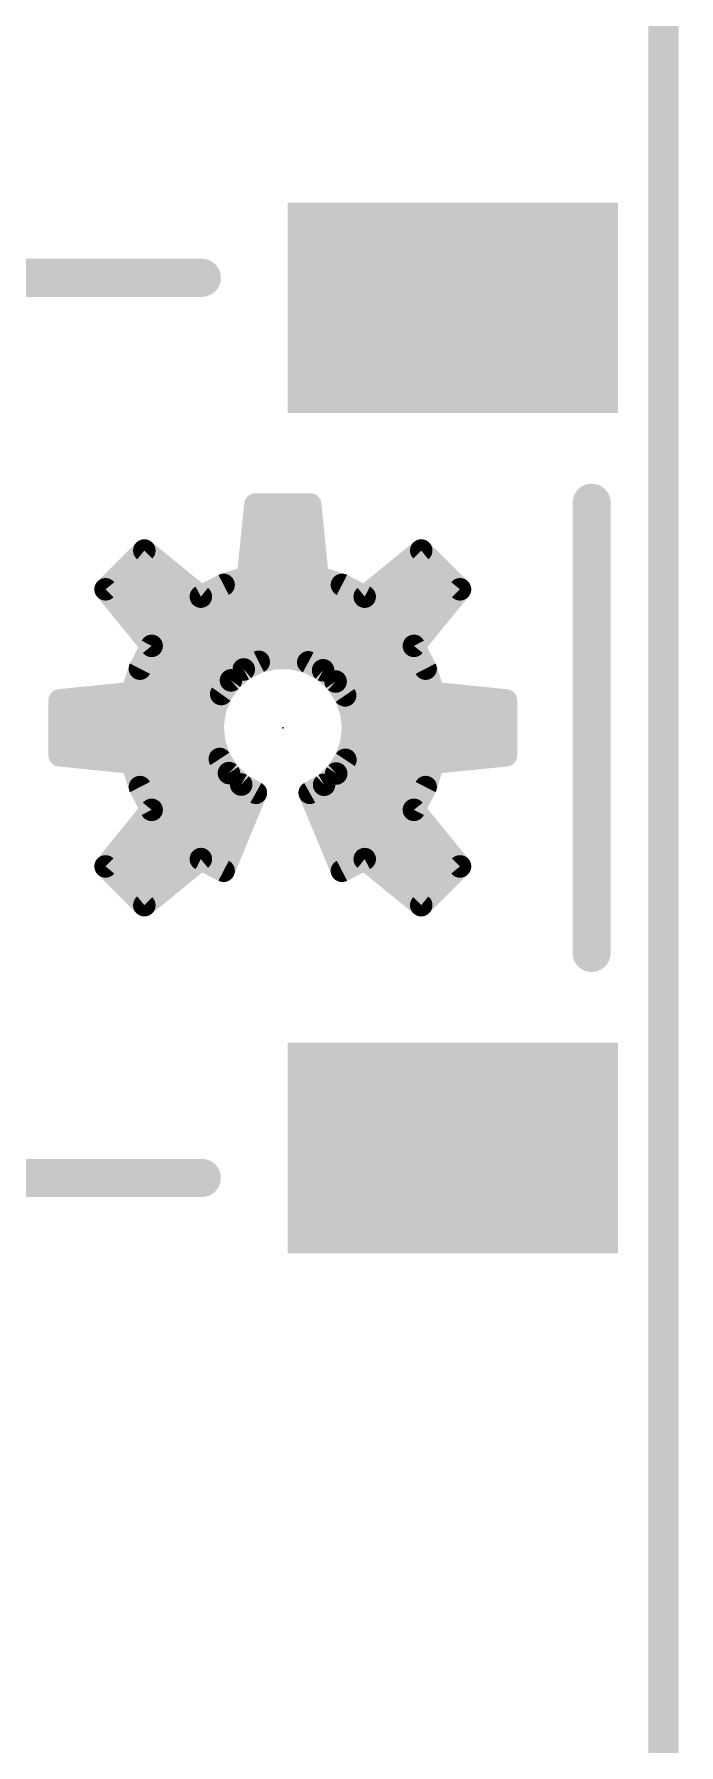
# Model space of a CAD drawing. Extents: x -34 to 73, y -25 to 33.
# Drawn here: x 21.2 to 25.5, y 5.92 to 17.32 of the extents above; entities that cross this region are included whole.
import ezdxf

# ---------------------------------------------------------------- set-up
doc = ezdxf.new("R2010")
doc.units = 0
for name, color, linetype in [('16', 132, 'CONTINUOUS'), ('20', 53, 'CONTINUOUS'), ('21', 41, 'CONTINUOUS'), ('22', 40, 'CONTINUOUS'), ('24', 53, 'CONTINUOUS'), ('29', 253, 'CONTINUOUS'), ('31', 253, 'CONTINUOUS')]:
    doc.layers.add(name, color=color, linetype=linetype)

# ---------------------------------------------------------------- blocks, each defined once
blk = doc.blocks.new('RECT')
blk.add_solid([(-0.5, -0.5), (0.5, -0.5), (-0.5, 0.5), (0.5, 0.5)])

msp = doc.modelspace()

# ---------------------------------------------------------------- linework, layer by layer
at = {"layer": '16', "const_width": 0.2032}
msp.add_lwpolyline([(25.4, 25.4), (25.4, 0)], dxfattribs=at)
at = {"layer": '20', "const_width": 0.2032}
msp.add_lwpolyline([(25.4, 25.4), (25.4, 0)], dxfattribs=at)
at = {"layer": '21', "const_width": 0.254}
for points in [[(20.67, 15.7), (22.32, 15.7)], [(24.92, 11.2), (24.92, 14.2)], [(22.32, 9.7), (20.67, 9.7)]]:
    msp.add_lwpolyline(points, dxfattribs=at)
at = {"layer": '21', "const_width": 0.127}
for points in [[(22.32, 15.6365, 1), (22.32, 15.7635)], [(24.9835, 14.2, 1), (24.8565, 14.2)], [(24.8565, 11.2, 1), (24.9835, 11.2)], [(22.32, 9.6365, 1), (22.32, 9.7635)]]:
    msp.add_lwpolyline(points, format="xyb", dxfattribs=at)
at = {"layer": '22', "const_width": 0.15}
for points in [[(22.628, 13.7049), (22.6772, 14.1888)], [(22.6772, 14.1888), (23.0428, 14.1888)], [(23.0428, 14.1888), (23.092, 13.7049)], [(22.6682, 14.1), (23.0518, 14.1)], [(22.6529, 13.95), (23.0671, 13.95)], [(21.678, 13.6235), (21.9365, 13.882)], [(21.9365, 13.882), (22.3135, 13.5746)], [(23.4065, 13.5746), (23.7835, 13.882)], [(23.7835, 13.882), (24.042, 13.6235)], [(21.8545, 13.8), (22.0371, 13.8)], [(22.6377, 13.8), (23.0823, 13.8)], [(23.6829, 13.8), (23.8655, 13.8)], [(21.9854, 13.2465), (21.678, 13.6235)], [(21.7045, 13.65), (22.221, 13.65)], [(22.3135, 13.5746), (22.4653, 13.6528)], [(22.4599, 13.65), (23.2601, 13.65)], [(22.4653, 13.6528), (22.628, 13.7049)], [(23.092, 13.7049), (23.2547, 13.6528)], [(23.2547, 13.6528), (23.4065, 13.5746)], [(23.499, 13.65), (24.0155, 13.65)], [(24.042, 13.6235), (23.7346, 13.2465)], [(21.7787, 13.5), (23.9413, 13.5)], [(21.901, 13.35), (23.819, 13.35)], [(21.9072, 13.0947), (21.9854, 13.2465)], [(21.9614, 13.2), (23.7586, 13.2)], [(22.809, 13.1658), (22.6998, 13.1404)], [(22.9212, 13.1646), (22.809, 13.1658)], [(23.0299, 13.1368), (22.9212, 13.1646)], [(23.7346, 13.2465), (23.8128, 13.0947)], [(21.8551, 12.932), (21.9072, 13.0947)], [(21.8929, 13.05), (22.5535, 13.05)], [(22.5997, 13.0896), (22.5145, 13.0166)], [(22.6998, 13.1404), (22.5997, 13.0896)], [(23.1289, 13.0839), (23.0299, 13.1368)], [(23.2124, 13.009), (23.1289, 13.0839)], [(23.1667, 13.05), (23.8271, 13.05)], [(23.8128, 13.0947), (23.8649, 12.932)], [(21.3712, 12.8828), (21.8551, 12.932)], [(22.4491, 12.9254), (22.4073, 12.8213)], [(22.5145, 13.0166), (22.4491, 12.9254)], [(23.2758, 12.9164), (23.2124, 13.009)], [(23.8649, 12.932), (24.3488, 12.8828)], [(21.3712, 12.5172), (21.3712, 12.8828)], [(21.5404, 12.9), (22.439, 12.9)], [(22.4073, 12.8213), (22.3915, 12.7102)], [(23.3153, 12.8114), (23.2758, 12.9164)], [(23.282, 12.9), (24.1796, 12.9)], [(23.3288, 12.7), (23.3153, 12.8114)], [(24.3488, 12.8828), (24.3488, 12.5172)], [(21.3712, 12.75), (22.3972, 12.75)], [(22.3915, 12.7102), (22.4025, 12.5985)], [(23.3159, 12.5906), (23.3288, 12.7)], [(23.3228, 12.75), (24.3488, 12.75)], [(21.3712, 12.6), (22.4023, 12.6)], [(22.4025, 12.5985), (22.4397, 12.4927)], [(23.2777, 12.4872), (23.3159, 12.5906)], [(23.317, 12.6), (24.3488, 12.6)], [(21.8551, 12.468), (21.3712, 12.5172)], [(21.9072, 12.3053), (21.8551, 12.468)], [(22.4397, 12.4927), (22.501, 12.3987)], [(23.2165, 12.3955), (23.2777, 12.4872)], [(23.8649, 12.468), (23.8128, 12.3053)], [(24.3488, 12.5172), (23.8649, 12.468)], [(21.8609, 12.45), (22.4675, 12.45)], [(22.501, 12.3987), (22.5828, 12.322)], [(23.1356, 12.3207), (23.2165, 12.3955)], [(23.2529, 12.45), (23.8591, 12.45)], [(21.9854, 12.1535), (21.9072, 12.3053)], [(21.9099, 12.3), (22.6218, 12.3)], [(22.6806, 12.2669), (22.4653, 11.7472)], [(22.5828, 12.322), (22.6806, 12.2669)], [(23.0394, 12.2669), (23.1356, 12.3207)], [(23.2547, 11.7472), (23.0394, 12.2669)], [(23.0985, 12.3), (23.8101, 12.3)], [(23.8128, 12.3053), (23.7346, 12.1535)], [(21.678, 11.7765), (21.9854, 12.1535)], [(21.9825, 12.15), (22.6322, 12.15)], [(23.0878, 12.15), (23.7375, 12.15)], [(23.7346, 12.1535), (24.042, 11.7765)], [(21.8602, 12), (22.57, 12)], [(23.15, 12), (23.8598, 12)], [(21.7379, 11.85), (22.5079, 11.85)], [(22.3135, 11.8254), (21.9365, 11.518)], [(22.4653, 11.7472), (22.3135, 11.8254)], [(23.2121, 11.85), (23.9821, 11.85)], [(23.4065, 11.8254), (23.2547, 11.7472)], [(23.7835, 11.518), (23.4065, 11.8254)], [(21.9365, 11.518), (21.678, 11.7765)], [(21.7545, 11.7), (22.1597, 11.7)], [(23.5603, 11.7), (23.9655, 11.7)], [(24.042, 11.7765), (23.7835, 11.518)], [(21.9045, 11.55), (21.9757, 11.55)], [(23.7443, 11.55), (23.8155, 11.55)]]:
    msp.add_lwpolyline(points, dxfattribs=at)
at = {"layer": '22', "const_width": 0.075}
for points in [[(22.6772, 14.2263, 1), (22.6772, 14.1513)], [(22.7145, 14.185, 1), (22.6399, 14.1926)], [(23.0801, 14.1926, 1), (23.0055, 14.185)], [(23.0428, 14.1513, 1), (23.0428, 14.2263)], [(22.6682, 14.1375, 1), (22.6682, 14.0625)], [(23.0518, 14.0625, 1), (23.0518, 14.1375)], [(22.6529, 13.9875, 1), (22.6529, 13.9125)], [(23.0671, 13.9125, 1), (23.0671, 13.9875)], [(21.9602, 13.9111, 1), (21.9128, 13.8529)], [(21.963, 13.8555, 1), (21.91, 13.9085)], [(23.81, 13.9085, 1), (23.757, 13.8555)], [(23.8072, 13.8529, 1), (23.7598, 13.9111)], [(21.8545, 13.8375, 1), (21.8545, 13.7625)], [(22.0371, 13.7625, 1), (22.0371, 13.8375)], [(22.6377, 13.8375, 1), (22.6377, 13.7625)], [(23.0823, 13.7625, 1), (23.0823, 13.8375)], [(23.6829, 13.8375, 1), (23.6829, 13.7625)], [(23.8655, 13.7625, 1), (23.8655, 13.8375)], [(21.7071, 13.6472, 1), (21.6489, 13.5998)], [(21.6515, 13.65, 1), (21.7045, 13.597)], [(21.7045, 13.6875, 1), (21.7045, 13.6125)], [(22.221, 13.6125, 1), (22.221, 13.6875)], [(22.4599, 13.6875, 1), (22.4599, 13.6125)], [(22.4539, 13.6885, 1), (22.4768, 13.6171)], [(22.4825, 13.6195, 1), (22.4482, 13.6862)], [(22.5907, 13.7087, 1), (22.6653, 13.7011)], [(22.6394, 13.6692, 1), (22.6166, 13.7406)], [(23.1034, 13.7406, 1), (23.0806, 13.6692)], [(23.0547, 13.7011, 1), (23.1293, 13.7087)], [(23.2718, 13.6862, 1), (23.2375, 13.6195)], [(23.2432, 13.6171, 1), (23.2661, 13.6885)], [(23.2601, 13.6125, 1), (23.2601, 13.6875)], [(23.499, 13.6875, 1), (23.499, 13.6125)], [(24.0711, 13.5998, 1), (24.0129, 13.6472)], [(24.0155, 13.6125, 1), (24.0155, 13.6875)], [(24.0155, 13.597, 1), (24.0685, 13.65)], [(21.7787, 13.5375, 1), (21.7787, 13.4625)], [(22.2963, 13.6079, 1), (22.3307, 13.5413)], [(22.2898, 13.5455, 1), (22.3372, 13.6037)], [(23.3828, 13.6037, 1), (23.4302, 13.5455)], [(23.3893, 13.5413, 1), (23.4237, 13.6079)], [(23.9413, 13.4625, 1), (23.9413, 13.5375)], [(21.901, 13.3875, 1), (21.901, 13.3125)], [(23.819, 13.3125, 1), (23.819, 13.3875)], [(21.9614, 13.2375, 1), (21.9614, 13.1625)], [(22.0187, 13.2293, 1), (21.9521, 13.2637)], [(21.9563, 13.2228, 1), (22.0145, 13.2702)], [(22.8094, 13.2033, 1), (22.8086, 13.1283)], [(22.8175, 13.1293, 1), (22.8005, 13.2024)], [(22.9305, 13.2009, 1), (22.9119, 13.1283)], [(22.9208, 13.1271, 1), (22.9216, 13.2021)], [(23.7679, 13.2637, 1), (23.7013, 13.2293)], [(23.7055, 13.2702, 1), (23.7637, 13.2228)], [(23.7586, 13.1625, 1), (23.7586, 13.2375)], [(21.8929, 13.0875, 1), (21.8929, 13.0125)], [(21.8738, 13.1118, 1), (21.9405, 13.0775)], [(21.9429, 13.0832, 1), (21.8715, 13.1061)], [(22.5535, 13.0125, 1), (22.5535, 13.0875)], [(22.5827, 13.1231, 1), (22.6166, 13.0562)], [(22.6241, 13.0612, 1), (22.5753, 13.1181)], [(22.6912, 13.1769, 1), (22.7083, 13.1038)], [(22.7167, 13.1069, 1), (22.6828, 13.1738)], [(23.0476, 13.1698, 1), (23.0122, 13.1037)], [(23.0206, 13.1004, 1), (23.0392, 13.1731)], [(23.1539, 13.1118, 1), (23.1039, 13.056)], [(23.1112, 13.0508, 1), (23.1466, 13.117)], [(23.1667, 13.0875, 1), (23.1667, 13.0125)], [(23.8485, 13.1061, 1), (23.7771, 13.0832)], [(23.7795, 13.0775, 1), (23.8462, 13.1118)], [(23.8271, 13.0125, 1), (23.8271, 13.0875)], [(21.8589, 12.8947, 1), (21.8513, 12.9693)], [(22.4839, 12.9114, 1), (22.4144, 12.9394)], [(22.4901, 13.045, 1), (22.5389, 12.9881)], [(22.545, 12.9947, 1), (22.484, 13.0384)], [(23.2434, 13.0302, 1), (23.1815, 12.9878)], [(23.1874, 12.9811, 1), (23.2375, 13.0369)], [(23.8687, 12.9693, 1), (23.8611, 12.8947)], [(21.4087, 12.8828, 1), (21.3337, 12.8828)], [(21.3674, 12.9201, 1), (21.375, 12.8455)], [(21.5404, 12.9375, 1), (21.5404, 12.8625)], [(21.8194, 12.9434, 1), (21.8908, 12.9206)], [(22.4445, 12.816, 1), (22.3702, 12.8266)], [(22.4187, 12.9472, 1), (22.4796, 12.9035)], [(22.439, 12.8625, 1), (22.439, 12.9375)], [(23.3109, 12.9296, 1), (23.2407, 12.9032)], [(23.282, 12.9375, 1), (23.282, 12.8625)], [(23.2449, 12.8952, 1), (23.3068, 12.9376)], [(23.3526, 12.8159, 1), (23.2781, 12.8069)], [(23.8292, 12.9206, 1), (23.9006, 12.9434)], [(24.1796, 12.8625, 1), (24.1796, 12.9375)], [(24.3863, 12.8828, 1), (24.3113, 12.8828)], [(24.345, 12.8455, 1), (24.3526, 12.9201)], [(21.3712, 12.7875, 1), (21.3712, 12.7125)], [(22.4288, 12.7138, 1), (22.3541, 12.7065)], [(22.3725, 12.8352, 1), (22.4421, 12.8073)], [(22.3972, 12.7125, 1), (22.3972, 12.7875)], [(23.2803, 12.7982, 1), (23.3504, 12.8246)], [(23.3228, 12.7875, 1), (23.3228, 12.7125)], [(23.366, 12.6956, 1), (23.2916, 12.7044)], [(24.3488, 12.7125, 1), (24.3488, 12.7875)], [(21.3712, 12.6375, 1), (21.3712, 12.5625)], [(22.3543, 12.7155, 1), (22.4286, 12.7049)], [(22.4378, 12.611, 1), (22.3671, 12.5861)], [(22.4023, 12.5625, 1), (22.4023, 12.6375)], [(23.317, 12.6375, 1), (23.317, 12.5625)], [(23.351, 12.5776, 1), (23.2807, 12.6035)], [(23.2916, 12.6955, 1), (23.366, 12.7045)], [(24.3488, 12.5625, 1), (24.3488, 12.6375)], [(21.375, 12.5545, 1), (21.3674, 12.4799)], [(21.3337, 12.5172, 1), (21.4087, 12.5172)], [(21.8908, 12.4794, 1), (21.8194, 12.4566)], [(21.8513, 12.4307, 1), (21.8589, 12.5053)], [(22.3651, 12.5948, 1), (22.4398, 12.6022)], [(22.4711, 12.5131, 1), (22.4082, 12.4722)], [(22.4043, 12.4802, 1), (22.475, 12.5051)], [(23.3089, 12.4663, 1), (23.2465, 12.508)], [(23.2786, 12.595, 1), (23.3531, 12.5862)], [(23.8611, 12.5053, 1), (23.8687, 12.4307)], [(23.9006, 12.4566, 1), (23.8292, 12.4794)], [(24.3113, 12.5172, 1), (24.3863, 12.5172)], [(24.3526, 12.4799, 1), (24.345, 12.5545)], [(21.8609, 12.4875, 1), (21.8609, 12.4125)], [(22.5266, 12.426, 1), (22.4753, 12.3713)], [(22.4675, 12.4125, 1), (22.4675, 12.4875)], [(22.4695, 12.3782, 1), (22.5324, 12.4192)], [(23.1853, 12.4164, 1), (23.2477, 12.3747)], [(23.2419, 12.368, 1), (23.191, 12.4231)], [(23.2529, 12.4875, 1), (23.2529, 12.4125)], [(23.2425, 12.5001, 1), (23.3129, 12.4742)], [(23.8591, 12.4125, 1), (23.8591, 12.4875)], [(21.9405, 12.3225, 1), (21.8738, 12.2882)], [(21.8715, 12.2939, 1), (21.9429, 12.3168)], [(21.9099, 12.3375, 1), (21.9099, 12.2625)], [(22.6012, 12.3546, 1), (22.5644, 12.2893)], [(22.5572, 12.2946, 1), (22.6085, 12.3493)], [(22.6218, 12.2625, 1), (22.6218, 12.3375)], [(22.7152, 12.2525, 1), (22.646, 12.2813)], [(22.6622, 12.2342, 1), (22.699, 12.2996)], [(23.074, 12.2813, 1), (23.0048, 12.2525)], [(23.0211, 12.2996, 1), (23.0577, 12.2342)], [(23.0985, 12.3375, 1), (23.0985, 12.2625)], [(23.1101, 12.3483, 1), (23.161, 12.2932)], [(23.1539, 12.288, 1), (23.1172, 12.3535)], [(23.7771, 12.3168, 1), (23.8485, 12.2939)], [(23.8462, 12.2882, 1), (23.7795, 12.3225)], [(23.8101, 12.2625, 1), (23.8101, 12.3375)], [(21.9825, 12.1875, 1), (21.9825, 12.1125)], [(21.9521, 12.1363, 1), (22.0187, 12.1707)], [(22.0145, 12.1298, 1), (21.9563, 12.1772)], [(22.6322, 12.1125, 1), (22.6322, 12.1875)], [(23.0878, 12.1875, 1), (23.0878, 12.1125)], [(23.7637, 12.1772, 1), (23.7055, 12.1298)], [(23.7013, 12.1707, 1), (23.7679, 12.1363)], [(23.7375, 12.1125, 1), (23.7375, 12.1875)], [(21.8602, 12.0375, 1), (21.8602, 11.9625)], [(22.57, 11.9625, 1), (22.57, 12.0375)], [(23.15, 12.0375, 1), (23.15, 11.9625)], [(23.8598, 11.9625, 1), (23.8598, 12.0375)], [(21.7379, 11.8875, 1), (21.7379, 11.8125)], [(22.3307, 11.8587, 1), (22.2963, 11.7921)], [(22.3372, 11.7963, 1), (22.2898, 11.8545)], [(22.5079, 11.8125, 1), (22.5079, 11.8875)], [(23.2121, 11.8875, 1), (23.2121, 11.8125)], [(23.4302, 11.8545, 1), (23.3828, 11.7963)], [(23.4237, 11.7921, 1), (23.3893, 11.8587)], [(23.9821, 11.8125, 1), (23.9821, 11.8875)], [(21.7045, 11.803, 1), (21.6515, 11.75)], [(21.6489, 11.8002, 1), (21.7071, 11.7528)], [(21.7545, 11.7375, 1), (21.7545, 11.6625)], [(22.1597, 11.6625, 1), (22.1597, 11.7375)], [(22.4307, 11.7616, 1), (22.4999, 11.7328)], [(22.4481, 11.7139, 1), (22.4825, 11.7805)], [(23.2375, 11.7805, 1), (23.2719, 11.7139)], [(23.2201, 11.7328, 1), (23.2893, 11.7616)], [(23.5603, 11.7375, 1), (23.5603, 11.6625)], [(23.9655, 11.6625, 1), (23.9655, 11.7375)], [(24.0129, 11.7528, 1), (24.0711, 11.8002)], [(24.0685, 11.75, 1), (24.0155, 11.803)], [(21.9045, 11.5875, 1), (21.9045, 11.5125)], [(21.9128, 11.5471, 1), (21.9602, 11.4889)], [(21.91, 11.4915, 1), (21.963, 11.5445)], [(21.9757, 11.5125, 1), (21.9757, 11.5875)], [(23.7443, 11.5875, 1), (23.7443, 11.5125)], [(23.757, 11.5445, 1), (23.81, 11.4915)], [(23.7598, 11.4889, 1), (23.8072, 11.5471)], [(23.8155, 11.5125, 1), (23.8155, 11.5875)]]:
    msp.add_lwpolyline(points, format="xyb", dxfattribs=at)
at = {"layer": '24'}
msp.add_point((22.86, 12.7), dxfattribs=at)

# ---------------------------------------------------------------- block references
at = {"layer": '29', "xscale": 1.4032, "yscale": 2.2032, "rotation": 90}
for p in [(23.995, 15.5), (23.995, 9.9)]:
    msp.add_blockref('RECT', p, dxfattribs=at)
at = {"layer": '31', "xscale": 1.2, "yscale": 2, "rotation": 90}
for p in [(23.995, 15.5), (23.995, 9.9)]:
    msp.add_blockref('RECT', p, dxfattribs=at)

doc.saveas('drawing.dxf')
